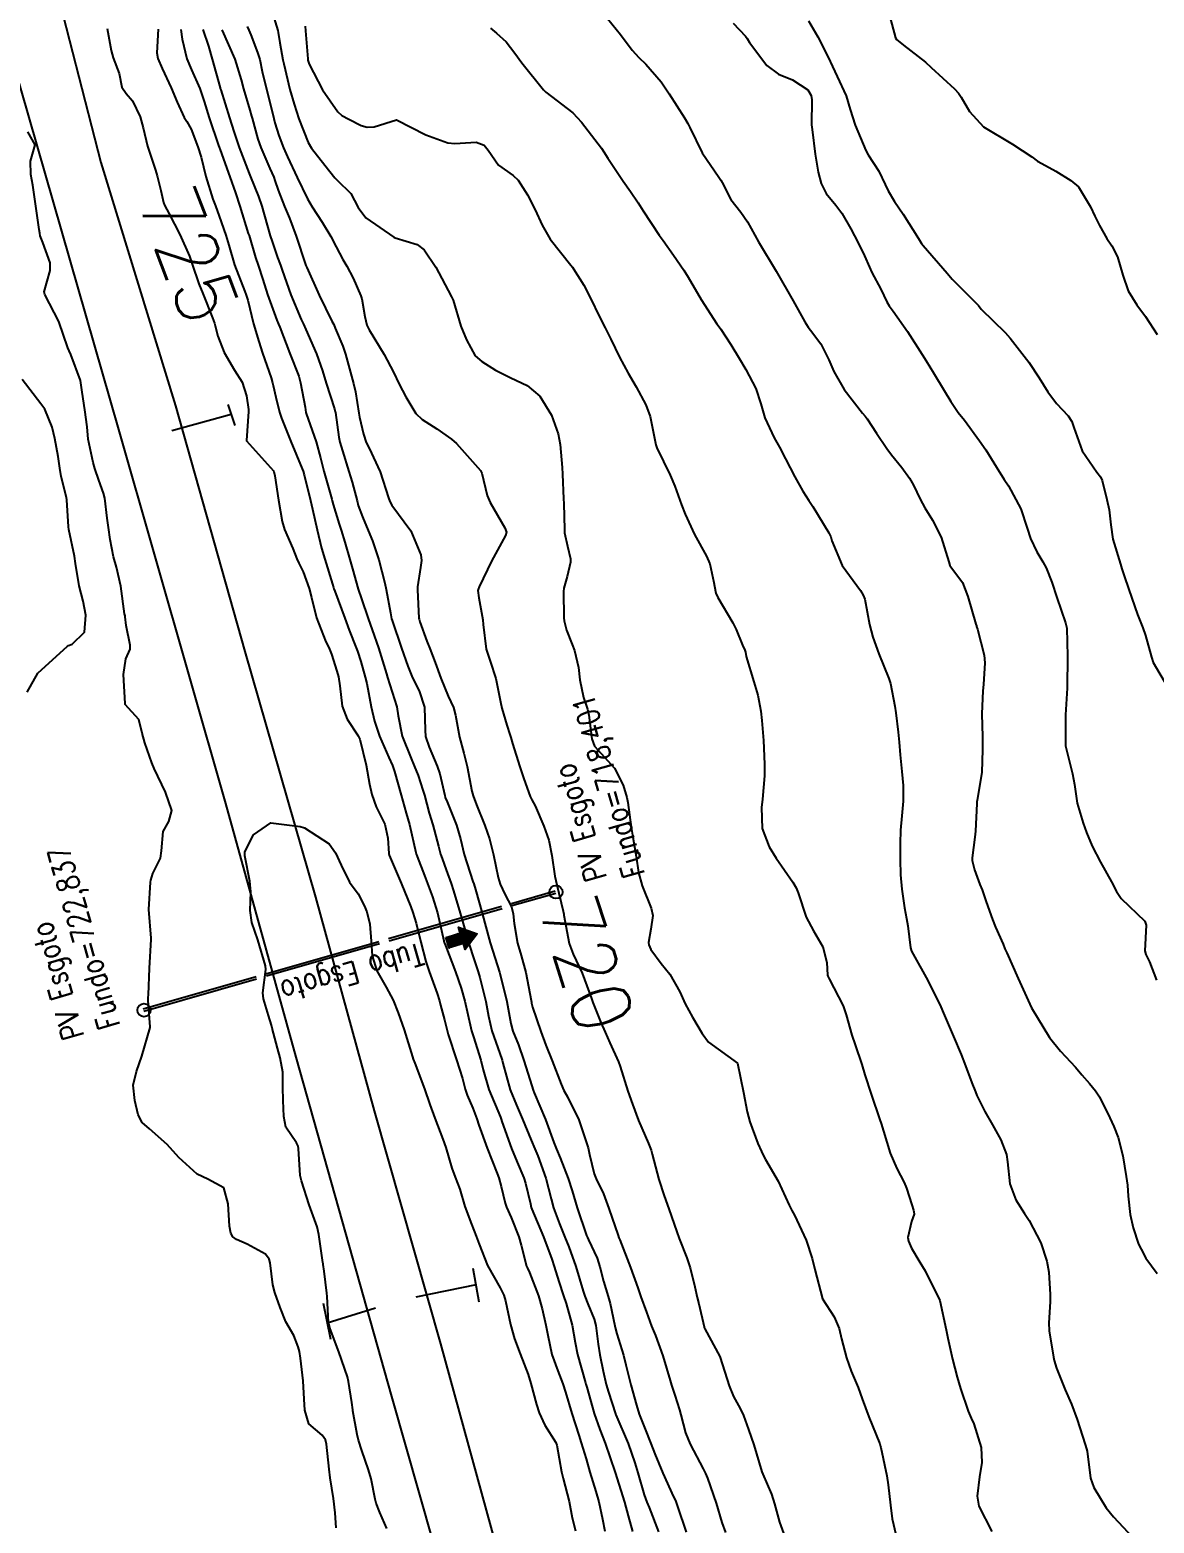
# Model space of a CAD drawing. Header units: metres. Extents: x 292545 to 299085, y 7450245 to 7463078.
# Drawn here: x 298751.9 to 298828.5, y 7450574.7 to 7450676.4 of the extents above; entities that cross this region are included whole.
import ezdxf
from ezdxf.enums import TextEntityAlignment as Align

# ---------------------------------------------------------------- set-up
doc = ezdxf.new("R2010")
doc.units = ezdxf.units.M
doc.linetypes.add('CONTINUO', pattern=[0])
doc.linetypes.add('TRACEJADO', pattern=[8.7, 8, -0.7])
for name, color, linetype in [('Cotas', 45, 'Continuous'), ('Curvas de Nivel 1m', 11, 'Continuous'), ('Curvas de Nivel 5m', 15, 'Continuous'), ('Linha Férrea', 20, 'Continuous'), ('PV_ESGOTO', 45, 'CONTINUO'), ('Pórtico', 62, 'Continuous'), ('TEXTO', 45, 'Continuous'), ('TUBO_ESGOTO', 45, 'CONTINUO')]:
    doc.layers.add(name, color=color, linetype=linetype)
doc.styles.add('ROMANS', font='romans', dxfattribs={"height": 0.2})
doc.styles.add('SIMPLEX', font='simplex', dxfattribs={"height": 0.2})
doc.styles.add('Style-STANDARD', font='STANDARD.shx')

msp = doc.modelspace()

# ---------------------------------------------------------------- hatches: boundary and pattern name
at = {"layer": 'TEXTO'}
msp.add_hatch(color=256, dxfattribs=at).paths.add_polyline_path([(298780.21, 7450614.58), (298781.18, 7450614.88), (298781.06, 7450615.29), (298782.33, 7450614.84), (298781.52, 7450613.76), (298781.4, 7450614.17), (298780.42, 7450613.88)])

# ---------------------------------------------------------------- linework, layer by layer
at = {"layer": 'Curvas de Nivel 1m', "flags": 128}
for points, elevation in [([(298768.32, 7450677.79), (298768.75, 7450676.39), (298768.78, 7450676.26), (298768.9, 7450675.56), (298769.1, 7450674.39), (298769.16, 7450674.12), (298769.58, 7450672.38), (298769.86, 7450671.37), (298770.18, 7450670.38), (298770.83, 7450668.75), (298771.05, 7450668.37), (298771.96, 7450667.21), (298772.63, 7450666.35), (298772.79, 7450666.19), (298773.73, 7450665.29), (298774.23, 7450664.33), (298774.76, 7450663.62), (298776.66, 7450662.3), (298776.74, 7450662.26), (298778.26, 7450661.8), (298778.73, 7450661.45), (298779.52, 7450660.26), (298779.94, 7450659.48), (298780.6, 7450658.25), (298780.7, 7450658.02), (298781.23, 7450656.24), (298781.61, 7450655.3), (298782.21, 7450654.23), (298782.65, 7450653.83), (298783.6, 7450653.25), (298784.63, 7450652.73), (298785.74, 7450652.19), (298786.62, 7450651.48), (298787.41, 7450650.17), (298787.85, 7450648.9), (298788, 7450648.17), (298788.13, 7450646.6), (298788.15, 7450646.16), (298788.23, 7450644.47), (298788.24, 7450644.16), (298788.28, 7450642.39), (298788.3, 7450642.16), (298788.49, 7450641.24), (298788.71, 7450640.38), (298788.71, 7450640.16), (298788.47, 7450639.19), (298788.24, 7450638.38), (298788.23, 7450638.16), (298788.24, 7450636.36), (298788.26, 7450636.16), (298788.43, 7450635.52), (298788.81, 7450634.55), (298788.97, 7450634.15), (298789.24, 7450632.98), (298789.34, 7450632.15), (298789.58, 7450630.94), (298789.85, 7450630.14), (298789.95, 7450629.73), (298790.16, 7450628.13), (298790.34, 7450627.63), (298791.7, 7450626.12), (298792.3, 7450624.97), (298792.54, 7450624.11), (298792.61, 7450623.79), (298792.84, 7450622.1), (298792.95, 7450621.42), (298793.17, 7450620.1), (298793.33, 7450619), (298793.59, 7450618.1), (298794.2, 7450616.58), (298794.3, 7450616.09), (298794.18, 7450615.14), (298794.02, 7450614.25), (298794.04, 7450614.09), (298794.17, 7450613.76), (298794.89, 7450612.81), (298795.46, 7450612.07), (298796.14, 7450610.88), (298796.51, 7450610.06), (298797.02, 7450609.14), (298797.68, 7450608.04), (298798.1, 7450607.45), (298800.08, 7450606.02), (298800.48, 7450604.01), (298800.73, 7450602.7), (298800.92, 7450602.01), (298801.46, 7450600.55), (298801.72, 7450599.99), (298801.81, 7450599.8), (298802, 7450599.46), (298802.86, 7450597.98), (298803.61, 7450596.33), (298803.78, 7450595.97), (298803.96, 7450595.65), (298804.77, 7450593.96), (298805.17, 7450592.71), (298805.36, 7450591.96), (298805.88, 7450589.95), (298806.66, 7450588.73), (298807, 7450587.93), (298807.17, 7450587.24), (298807.5, 7450585.93), (298807.83, 7450585.03), (298808.31, 7450583.92), (298808.58, 7450583.14), (298809.04, 7450581.91), (298809.77, 7450580.07), (298809.82, 7450579.9), (298809.85, 7450579.82), (298810.26, 7450577.89), (298810.35, 7450577.28), (298810.5, 7450575.89), (298810.63, 7450574.97), (298810.87, 7450573.89)], 719), ([(298790.93, 7450677.57), (298792.1, 7450676.12), (298792.9, 7450675.06), (298793.35, 7450674.55), (298793.83, 7450674.1), (298794.88, 7450672.9), (298795.43, 7450672.07), (298796.48, 7450670.43), (298796.7, 7450670.06), (298796.84, 7450669.78), (298797.68, 7450668.05), (298798.8, 7450666.39), (298798.94, 7450666.19), (298799.03, 7450666.04), (298799.63, 7450664.88), (298800.3, 7450664.02), (298800.76, 7450663.35), (298801.51, 7450662), (298802.72, 7450659.99), (298803.88, 7450657.98), (298804.68, 7450656.54), (298804.89, 7450656.18), (298805.05, 7450655.96), (298805.75, 7450655.04), (298806.3, 7450653.95), (298806.64, 7450653.16), (298807.34, 7450651.93), (298808.61, 7450650.32), (298808.79, 7450650.1), (298808.92, 7450649.92), (298809.56, 7450648.94), (298810.26, 7450647.9), (298810.57, 7450647.48), (298811.27, 7450646.6), (298811.8, 7450645.88), (298812.07, 7450645.4), (298812.54, 7450644.45), (298812.85, 7450643.87), (298813.37, 7450643.01), (298813.96, 7450641.86), (298814.49, 7450640.18), (298814.56, 7450639.93), (298814.61, 7450639.85), (298815.41, 7450638.77), (298815.77, 7450637.83), (298816.33, 7450635.93), (298816.36, 7450635.82), (298816.38, 7450635.77), (298816.43, 7450635.6), (298816.88, 7450633.82), (298816.93, 7450633.29), (298816.85, 7450631.82), (298816.81, 7450631.38), (298816.74, 7450629.82), (298816.78, 7450628.26), (298816.77, 7450627.82), (298816.77, 7450627.39), (298816.73, 7450625.82), (298816.42, 7450623.95), (298816.4, 7450623.83), (298816.4, 7450623.72), (298816.3, 7450621.83), (298816.26, 7450621.41), (298816.07, 7450620), (298816.07, 7450619.83), (298816.24, 7450619.2), (298816.6, 7450618.2), (298816.75, 7450617.82), (298817.03, 7450617), (298817.45, 7450615.81), (298817.66, 7450615.28), (298818.18, 7450614.12), (298818.31, 7450613.8), (298818.43, 7450613.54), (298819.21, 7450611.79), (298820.12, 7450609.78), (298821.34, 7450607.77), (298822.09, 7450606.83), (298823.11, 7450605.74), (298823.55, 7450605.22), (298824.06, 7450604.63), (298824.47, 7450604.14), (298824.75, 7450603.72), (298825.45, 7450602.3), (298825.72, 7450601.71), (298826.02, 7450600.94), (298826.35, 7450599.7), (298826.57, 7450598.29), (298826.65, 7450597.7), (298826.71, 7450596.96), (298826.83, 7450595.7), (298827.04, 7450594.79), (298827.41, 7450593.69), (298827.58, 7450593.33), (298827.92, 7450592.72), (298828.69, 7450591.67)], 716), ([(298810.44, 7450677.41), (298810.84, 7450675.89), (298810.91, 7450675.77), (298811.4, 7450675.39), (298812.89, 7450674.23), (298813.27, 7450673.87), (298814.87, 7450672.42), (298815.15, 7450672.13), (298815.32, 7450671.84), (298815.9, 7450670.88), (298816.84, 7450669.82), (298818.83, 7450668.64), (298820.13, 7450667.78), (298820.53, 7450667.49), (298820.81, 7450667.33), (298821.77, 7450666.8), (298822.8, 7450666.16), (298823.33, 7450665.74), (298824.13, 7450664.38), (298824.43, 7450663.73), (298824.76, 7450663.11), (298825.25, 7450662.22), (298825.59, 7450661.72), (298825.98, 7450660.96), (298826.33, 7450659.71), (298826.71, 7450658.65), (298827.29, 7450657.69), (298827.89, 7450656.9), (298828.67, 7450655.68)], 713), ([(298760.61, 7450676.49), (298760.51, 7450674.88), (298760.58, 7450674.49), (298760.88, 7450673.81), (298761.49, 7450672.48), (298761.89, 7450671.51), (298762.38, 7450670.47), (298762.55, 7450670.18), (298762.84, 7450669.67), (298763.31, 7450668.46), (298763.52, 7450667.75), (298763.85, 7450666.45), (298764.33, 7450664.89), (298764.5, 7450664.44), (298764.76, 7450663.75), (298765.22, 7450662.44), (298765.41, 7450661.76), (298765.81, 7450660.43), (298766.51, 7450658.61), (298766.58, 7450658.42), (298766.7, 7450658.02), (298767.1, 7450656.41), (298767.45, 7450655.2), (298767.71, 7450654.4), (298768.3, 7450652.72), (298768.4, 7450652.39), (298768.44, 7450652.21), (298768.61, 7450651.4), (298768.87, 7450650.39), (298769.01, 7450649.98), (298769.65, 7450648.38), (298770.41, 7450646.52), (298770.47, 7450646.37), (298770.55, 7450646.1), (298770.98, 7450644.37), (298771.12, 7450643.77), (298771.44, 7450642.36), (298771.74, 7450641.11), (298771.95, 7450640.36), (298772.47, 7450638.67), (298772.54, 7450638.43), (298772.57, 7450638.35), (298772.63, 7450638.18), (298773.33, 7450636.34), (298773.62, 7450635.53), (298774.09, 7450634.32), (298774.18, 7450634.09), (298774.4, 7450633.38), (298774.71, 7450632.32), (298774.82, 7450631.88), (298775.12, 7450630.31), (298775.34, 7450629.32), (298775.69, 7450628.31), (298776.32, 7450626.84), (298776.56, 7450626.3), (298776.71, 7450625.89), (298777.15, 7450624.29), (298777.5, 7450623.06), (298777.72, 7450622.29), (298778.16, 7450620.37), (298778.18, 7450620.28), (298778.24, 7450620.11), (298778.76, 7450618.81), (298778.96, 7450618.27), (298779.3, 7450617.35), (298779.63, 7450616.26), (298780.07, 7450614.36), (298780.09, 7450614.25), (298780.11, 7450614.19), (298780.17, 7450614.04), (298780.86, 7450612.24), (298781.24, 7450611.13), (298781.49, 7450610.24), (298781.91, 7450608.43), (298781.96, 7450608.23), (298782.1, 7450607.81), (298782.58, 7450606.23), (298782.75, 7450605.55), (298783.14, 7450604.22), (298783.92, 7450602.33), (298783.97, 7450602.21), (298784.03, 7450602.03), (298784.69, 7450600.2), (298785.07, 7450599.27), (298785.53, 7450598.19), (298785.64, 7450597.84), (298785.97, 7450596.44), (298786.03, 7450596.18), (298786.07, 7450596.07), (298786.86, 7450594.17), (298787.42, 7450592.66), (298787.58, 7450592.16), (298787.9, 7450591.13), (298788.22, 7450590.16), (298788.4, 7450589.64), (298788.81, 7450588.15), (298789.01, 7450586.99), (298789.17, 7450586.15), (298789.72, 7450584.24), (298789.75, 7450584.14), (298789.81, 7450583.94), (298790.2, 7450582.54), (298790.32, 7450582.13), (298790.7, 7450581.04), (298791.07, 7450580.12), (298791.74, 7450578.11), (298792.37, 7450576.1), (298792.64, 7450575.17), (298792.93, 7450574.1)], 724), ([(298762.15, 7450676.47), (298762.24, 7450675.81), (298762.55, 7450674.47), (298762.88, 7450673.72), (298763.45, 7450672.45), (298763.74, 7450671.56), (298764.07, 7450670.45), (298764.71, 7450668.55), (298764.75, 7450668.44), (298764.82, 7450668.25), (298765.48, 7450666.43), (298765.87, 7450665.34), (298766.17, 7450664.43), (298766.74, 7450662.56), (298766.79, 7450662.42), (298767.24, 7450660.93), (298767.41, 7450660.41), (298767.73, 7450659.42), (298768.05, 7450658.4), (298768.68, 7450656.66), (298768.79, 7450656.39), (298768.88, 7450656.18), (298769.58, 7450654.38), (298770.18, 7450652.83), (298770.31, 7450652.37), (298770.61, 7450650.73), (298770.66, 7450650.37), (298770.69, 7450650.28), (298771.37, 7450648.36), (298771.67, 7450647.26), (298771.9, 7450646.36), (298772.43, 7450644.45), (298772.46, 7450644.35), (298772.53, 7450644.1), (298772.94, 7450642.76), (298773.07, 7450642.34), (298773.31, 7450641.53), (298773.67, 7450640.33), (298773.85, 7450639.7), (298774.24, 7450638.32), (298774.45, 7450637.66), (298774.92, 7450636.32), (298775.19, 7450635.55), (298775.61, 7450634.31), (298776.16, 7450632.54), (298776.23, 7450632.3), (298776.39, 7450631.81), (298776.87, 7450630.29), (298776.96, 7450629.69), (298777.23, 7450628.29), (298777.84, 7450626.77), (298778.05, 7450626.28), (298778.31, 7450625.62), (298778.64, 7450624.62), (298778.74, 7450624.27), (298779.06, 7450623.05), (298779.31, 7450622.26), (298779.7, 7450620.81), (298779.84, 7450620.26), (298779.95, 7450619.96), (298780.23, 7450619.19), (298780.56, 7450618.25), (298780.72, 7450617.75), (298781.18, 7450616.24), (298781.59, 7450614.83), (298781.76, 7450614.23), (298782.16, 7450613), (298782.41, 7450612.23), (298782.51, 7450611.86), (298782.93, 7450610.22), (298783.12, 7450609.21), (298783.35, 7450608.22), (298784.02, 7450606.28), (298784.04, 7450606.21), (298784.08, 7450606.02), (298784.59, 7450604.2), (298785.01, 7450603.16), (298785.42, 7450602.19), (298786.01, 7450600.77), (298786.27, 7450600.18), (298786.47, 7450599.7), (298787.01, 7450598.17), (298787.38, 7450596.76), (298787.54, 7450596.16), (298787.95, 7450595.06), (298788.31, 7450594.16), (298788.58, 7450593.5), (298789.07, 7450592.15), (298789.57, 7450590.47), (298789.67, 7450590.14), (298789.89, 7450589.62), (298790.31, 7450588.58), (298790.42, 7450588.13), (298790.58, 7450586.86), (298790.71, 7450586.13), (298790.93, 7450585.02), (298791.12, 7450584.12), (298791.28, 7450583.59), (298791.77, 7450582.11), (298791.77, 7450582.09), (298791.79, 7450582.05), (298792.62, 7450580.1), (298793.08, 7450578.77), (298793.28, 7450578.09), (298793.73, 7450576.59), (298793.91, 7450576.09), (298794.06, 7450575.74), (298794.7, 7450574.08)], 723), ([(298763.65, 7450676.45), (298764.02, 7450675.33), (298764.28, 7450674.45), (298764.82, 7450672.49), (298764.83, 7450672.44), (298764.86, 7450672.35), (298765.46, 7450670.43), (298765.75, 7450669.51), (298766.13, 7450668.43), (298766.8, 7450666.65), (298766.89, 7450666.42), (298767.44, 7450665.07), (298767.66, 7450664.41), (298768.03, 7450663.13), (298768.24, 7450662.4), (298768.36, 7450662.01), (298768.73, 7450660.93), (298768.93, 7450660.39), (298769.04, 7450660.07), (298769.64, 7450658.38), (298770.35, 7450656.7), (298770.5, 7450656.37), (298770.67, 7450656.01), (298771.4, 7450654.36), (298771.79, 7450653.2), (298772.05, 7450652.36), (298772.61, 7450650.62), (298772.67, 7450650.41), (298772.68, 7450650.35), (298772.91, 7450648.67), (298772.99, 7450648.34), (298773.17, 7450647.75), (298773.59, 7450646.33), (298773.82, 7450645.6), (298774.15, 7450644.33), (298774.24, 7450644.03), (298774.52, 7450643.25), (298774.91, 7450642.32), (298775.2, 7450641.62), (298775.64, 7450640.31), (298776.05, 7450638.72), (298776.14, 7450638.3), (298776.44, 7450636.7), (298776.51, 7450636.3), (298776.54, 7450636.19), (298777.19, 7450634.29), (298777.62, 7450633.07), (298777.93, 7450632.28), (298778.38, 7450631.38), (298778.75, 7450630.27), (298778.79, 7450628.72), (298778.82, 7450628.27), (298779.06, 7450627.54), (298779.61, 7450626.26), (298779.79, 7450625.74), (298780.13, 7450624.25), (298780.16, 7450624.12), (298780.29, 7450623.83), (298780.93, 7450622.24), (298781.2, 7450621.3), (298781.46, 7450620.24), (298782.05, 7450618.4), (298782.11, 7450618.23), (298782.22, 7450617.86), (298782.69, 7450616.23), (298782.86, 7450615.56), (298783.23, 7450614.22), (298783.73, 7450612.64), (298783.85, 7450612.21), (298784.14, 7450611.16), (298784.36, 7450610.21), (298784.64, 7450608.73), (298784.78, 7450608.2), (298785.15, 7450607.26), (298785.53, 7450606.19), (298786.06, 7450604.46), (298786.15, 7450604.18), (298786.23, 7450604), (298787, 7450602.17), (298787.57, 7450600.6), (298787.74, 7450600.16), (298788, 7450599.56), (298788.54, 7450598.15), (298788.81, 7450597.32), (298789.15, 7450596.15), (298789.8, 7450594.27), (298789.86, 7450594.14), (298789.93, 7450593.97), (298790.52, 7450592.73), (298790.71, 7450592.13), (298790.95, 7450591.17), (298791.26, 7450590.12), (298791.4, 7450589.64), (298791.73, 7450588.11), (298791.75, 7450588), (298791.86, 7450587.56), (298792.31, 7450586.11), (298792.48, 7450585.45), (298792.81, 7450584.1), (298793.19, 7450582.71), (298793.39, 7450582.09), (298793.78, 7450581.08), (298794.18, 7450580.09), (298794.45, 7450579.39), (298795, 7450578.08), (298795.73, 7450576.47), (298795.86, 7450576.2), (298795.91, 7450576.07), (298795.99, 7450575.8), (298796.58, 7450574.06)], 722), ([(298764.93, 7450676.44), (298764.95, 7450676.4), (298765.82, 7450674.43), (298766.25, 7450673.04), (298766.42, 7450672.42), (298766.85, 7450670.96), (298766.97, 7450670.55), (298767.01, 7450670.42), (298767.4, 7450668.98), (298767.6, 7450668.41), (298768.21, 7450666.99), (298768.48, 7450666.39), (298768.56, 7450666.16), (298768.78, 7450665.51), (298769.21, 7450664.39), (298769.54, 7450663.6), (298770.01, 7450662.38), (298770.64, 7450660.45), (298770.67, 7450660.37), (298770.72, 7450660.24), (298771.58, 7450658.36), (298772.44, 7450656.59), (298772.56, 7450656.35), (298772.67, 7450656.11), (298773.19, 7450654.88), (298773.37, 7450654.34), (298773.63, 7450653.34), (298773.91, 7450652.33), (298774.05, 7450651.76), (298774.27, 7450650.32), (298774.32, 7450650.04), (298774.59, 7450648.88), (298774.78, 7450648.32), (298774.97, 7450647.92), (298775.72, 7450646.31), (298776.29, 7450644.54), (298776.38, 7450644.3), (298776.53, 7450644.04), (298777.82, 7450642.29), (298778.49, 7450640.66), (298778.54, 7450640.28), (298778.48, 7450639.79), (298778.28, 7450638.47), (298778.28, 7450638.28), (298778.37, 7450636.35), (298778.38, 7450636.28), (298778.43, 7450636.1), (298778.92, 7450634.78), (298779.11, 7450634.27), (298779.47, 7450633.33), (298779.87, 7450632.26), (298780.37, 7450631.02), (298780.72, 7450630.25), (298780.86, 7450629.74), (298781.14, 7450628.24), (298781.43, 7450627.14), (298781.66, 7450626.24), (298781.98, 7450624.55), (298782.06, 7450624.23), (298782.29, 7450623.62), (298782.86, 7450622.22), (298783.18, 7450621.3), (298783.45, 7450620.22), (298783.77, 7450618.67), (298783.91, 7450618.21), (298784.22, 7450617.54), (298784.68, 7450616.67), (298784.79, 7450616.2), (298784.85, 7450615.54), (298785.09, 7450614.2), (298785.34, 7450613.36), (298785.65, 7450612.19), (298786.02, 7450610.29), (298786.04, 7450610.18), (298786.05, 7450610.11), (298786.12, 7450609.83), (298786.67, 7450608.17), (298787.02, 7450607.25), (298787.45, 7450606.17), (298788.06, 7450604.58), (298788.24, 7450604.16), (298788.49, 7450603.71), (298789.27, 7450602.15), (298789.9, 7450600.25), (298789.92, 7450600.14), (298790, 7450599.78), (298790.32, 7450598.47), (298790.46, 7450598.13), (298790.96, 7450597.11), (298791.31, 7450596.12), (298791.94, 7450594.27), (298792, 7450594.11), (298792.06, 7450593.98), (298792.78, 7450592.1), (298793.29, 7450590.7), (298793.5, 7450590.09), (298793.87, 7450589.05), (298794.23, 7450588.09), (298794.49, 7450587.45), (298794.99, 7450586.08), (298795.5, 7450584.39), (298795.59, 7450584.07), (298795.81, 7450583.39), (298796.13, 7450582.4), (298796.23, 7450582.06), (298796.54, 7450580.82), (298796.85, 7450580.05), (298797.75, 7450578.36), (298797.91, 7450578.04), (298798.04, 7450577.74), (298798.62, 7450576.03), (298799.01, 7450574.72), (298799.26, 7450574.02)], 721), ([(298770.61, 7450676.68), (298770.65, 7450676.37), (298770.79, 7450674.47), (298770.81, 7450674.37), (298770.89, 7450674.09), (298771.81, 7450672.36), (298772.85, 7450670.85), (298773.11, 7450670.61), (298773.59, 7450670.34), (298774.43, 7450669.92), (298774.84, 7450669.8), (298775.32, 7450669.83), (298776.84, 7450670.3), (298778.83, 7450669.28), (298780.34, 7450668.74), (298780.82, 7450668.69), (298782.27, 7450668.78), (298782.82, 7450668.58), (298783.1, 7450668.23), (298783.79, 7450667.21), (298784.8, 7450666.5), (298785.14, 7450666.2), (298785.78, 7450665.19), (298786.3, 7450664.18), (298786.76, 7450663.13), (298787.31, 7450662.17), (298788.73, 7450660.41), (298788.83, 7450660.27), (298788.9, 7450660.16), (298789.61, 7450659.04), (298790.07, 7450658.14), (298790.68, 7450656.87), (298791.07, 7450656.13), (298791.44, 7450655.35), (298792.04, 7450654.12), (298792.64, 7450653.05), (298793.18, 7450652.1), (298793.83, 7450650.87), (298794.13, 7450650.09), (298794.51, 7450648.16), (298794.53, 7450648.09), (298794.58, 7450647.96), (298795.5, 7450646.08), (298795.81, 7450645.33), (298796.27, 7450644.06), (298796.52, 7450643.42), (298797.16, 7450642.05), (298797.97, 7450640.57), (298798.19, 7450640.04), (298798.47, 7450638.78), (298798.58, 7450638.16), (298798.61, 7450638.04), (298798.74, 7450637.75), (298799.76, 7450636.02), (298799.98, 7450635.57), (298800.42, 7450634.5), (298800.57, 7450634.17), (298800.62, 7450634.02), (298800.68, 7450633.74), (298801.19, 7450632.01), (298801.47, 7450631.1), (298801.66, 7450630), (298801.73, 7450629.37), (298801.86, 7450628), (298801.92, 7450626.4), (298801.92, 7450626), (298801.91, 7450625.6), (298801.79, 7450624), (298801.72, 7450623.43), (298801.77, 7450622), (298802.25, 7450620.75), (298802.72, 7450619.99), (298803.86, 7450618.34), (298804.09, 7450617.97), (298804.22, 7450617.63), (298804.76, 7450615.96), (298805.26, 7450615.03), (298805.9, 7450613.95), (298806.16, 7450612.87), (298806.22, 7450612.01), (298806.23, 7450611.95), (298806.33, 7450611.77), (298807.28, 7450609.93), (298807.49, 7450609.31), (298807.87, 7450607.92), (298808.09, 7450607.26), (298808.55, 7450605.92), (298808.77, 7450605.21), (298809.19, 7450603.91), (298809.79, 7450602.15), (298809.87, 7450601.9), (298810.03, 7450601.39), (298810.49, 7450599.89), (298810.93, 7450598.83), (298811.44, 7450597.88), (298811.6, 7450597.5), (298811.97, 7450596.36), (298812.07, 7450595.99), (298812.1, 7450595.88), (298812.11, 7450595.73), (298811.95, 7450595.22), (298811.69, 7450594.13), (298811.74, 7450593.88), (298811.93, 7450593.4), (298812.5, 7450592.45), (298812.86, 7450591.87), (298813.88, 7450589.85), (298814.31, 7450587.85), (298814.42, 7450587.28), (298814.74, 7450585.84), (298815.05, 7450584.62), (298815.27, 7450583.84), (298815.8, 7450582.31), (298815.93, 7450581.97), (298816, 7450581.83), (298816.18, 7450581.44), (298816.68, 7450579.82), (298816.74, 7450578.8), (298816.58, 7450577.82), (298816.41, 7450576.5), (298816.53, 7450575.82), (298817.41, 7450574.1)], 718), ([(298783.24, 7450676.55), (298783.65, 7450676.22), (298784.31, 7450675.61), (298784.9, 7450674.85), (298785.38, 7450674.2), (298786.87, 7450672.34), (298787.03, 7450672.18), (298788.85, 7450670.78), (298789.16, 7450670.47), (298789.45, 7450670.15), (298790.82, 7450668.37), (298790.97, 7450668.13), (298791.24, 7450667.7), (298792.28, 7450666.12), (298792.79, 7450665.41), (298793.32, 7450664.65), (298793.66, 7450664.1), (298794.75, 7450662.45), (298795.01, 7450662.08), (298795.73, 7450661.07), (298796.42, 7450660.06), (298796.72, 7450659.58), (298797.6, 7450658.05), (298798.68, 7450656.41), (298798.83, 7450656.19), (298798.94, 7450656.04), (298799.63, 7450655), (298800.21, 7450654.02), (298800.64, 7450653.28), (298801.32, 7450652), (298801.67, 7450650.94), (298801.95, 7450650), (298802.59, 7450648.63), (298802.95, 7450647.99), (298803.36, 7450647.19), (298803.99, 7450645.98), (298804.54, 7450645), (298804.94, 7450644.37), (298805.21, 7450643.96), (298806.3, 7450642.15), (298806.41, 7450641.94), (298806.44, 7450641.88), (298806.5, 7450641.61), (298807.22, 7450639.93), (298808.47, 7450638.23), (298808.65, 7450637.92), (298808.75, 7450637.63), (298809.07, 7450635.91), (298809.3, 7450635.04), (298809.71, 7450633.91), (298810.39, 7450632.23), (298810.5, 7450631.9), (298810.81, 7450630.34), (298810.88, 7450629.89), (298811.03, 7450628.57), (298811.1, 7450627.89), (298811.17, 7450627.04), (298811.28, 7450625.89), (298811.37, 7450624.95), (298811.36, 7450623.88), (298811.27, 7450622.87), (298811.2, 7450621.89), (298811.17, 7450620.98), (298811.17, 7450619.89), (298811.2, 7450618.86), (298811.29, 7450617.88), (298811.47, 7450616.61), (298811.6, 7450615.88), (298811.68, 7450615.37), (298811.88, 7450613.87), (298811.94, 7450613.65), (298812.17, 7450613.24), (298812.94, 7450611.86), (298813.75, 7450610.24), (298813.93, 7450609.85), (298814.12, 7450609.43), (298814.81, 7450607.84), (298815.32, 7450606.6), (298815.61, 7450605.83), (298816.06, 7450604.68), (298816.3, 7450604.07), (298816.4, 7450603.82), (298816.94, 7450602.72), (298817.47, 7450601.81), (298818.02, 7450600.78), (298818.41, 7450599.8), (298818.49, 7450599.3), (298818.63, 7450597.79), (298819.06, 7450596.7), (298819.63, 7450595.78), (298819.95, 7450595.29), (298820.75, 7450593.77), (298821.17, 7450592.52), (298821.29, 7450591.77), (298821.4, 7450590.26), (298821.4, 7450589.76), (298821.3, 7450588.33), (298821.32, 7450587.77), (298821.62, 7450585.99), (298821.67, 7450585.76), (298821.83, 7450585.22), (298822.41, 7450583.75), (298822.84, 7450582.78), (298823.22, 7450581.74), (298823.77, 7450580.03), (298823.87, 7450579.73), (298823.92, 7450579.57), (298824.13, 7450577.73), (298824.36, 7450577.1), (298825.21, 7450575.72), (298825.71, 7450575.09), (298827.03, 7450573.7)], 717), ([(298804.92, 7450677.04), (298805.55, 7450675.95), (298806.26, 7450674.58), (298806.56, 7450673.94), (298806.88, 7450673.26), (298807.48, 7450671.93), (298807.77, 7450671.01), (298808.09, 7450669.93), (298808.82, 7450668.22), (298808.99, 7450667.92), (298809.71, 7450666.81), (298810.15, 7450665.9), (298810.35, 7450665.46), (298810.78, 7450664.73), (298811.38, 7450663.88), (298812.42, 7450662.21), (298812.63, 7450661.87), (298812.74, 7450661.73), (298814.36, 7450659.85), (298814.72, 7450659.44), (298816.33, 7450657.83), (298816.5, 7450657.64), (298816.69, 7450657.41), (298818.33, 7450655.8), (298818.67, 7450655.43), (298819.93, 7450653.79), (298820.64, 7450652.73), (298821.22, 7450651.77), (298821.83, 7450650.97), (298822.61, 7450650.14), (298822.87, 7450649.75), (298823, 7450649.34), (298823.58, 7450647.74), (298824.56, 7450646.3), (298824.81, 7450645.98), (298824.94, 7450645.72), (298825.25, 7450644.43), (298825.41, 7450643.72), (298825.53, 7450642.71), (298825.67, 7450641.72), (298826.18, 7450640.02), (298826.27, 7450639.71), (298826.47, 7450639.08), (298826.95, 7450637.7), (298827.34, 7450636.59), (298827.7, 7450635.69), (298827.89, 7450635.15), (298828.29, 7450633.68), (298828.41, 7450633.31), (298829.39, 7450631.67)], 714), ([(298751.68, 7450631.29), (298752.39, 7450632.59), (298754.41, 7450634.43), (298754.5, 7450634.48), (298754.73, 7450634.56), (298755.58, 7450635.39), (298755.68, 7450636.55), (298755.49, 7450637.51), (298755.22, 7450638.55), (298754.97, 7450640.07), (298754.89, 7450640.56), (298754.51, 7450642.39), (298754.49, 7450642.56), (298754.38, 7450644.41), (298754.36, 7450644.56), (298753.98, 7450646), (298753.89, 7450646.57), (298753.78, 7450647.36), (298753.55, 7450648.58), (298753.38, 7450649.37), (298752.87, 7450650.58), (298752.61, 7450650.94), (298751.34, 7450652.6)], 724), ([(298776.18, 7450574.3), (298775.71, 7450575.39), (298775.45, 7450576.03), (298775.38, 7450576.31), (298775.12, 7450577.69), (298774.93, 7450578.31), (298774.47, 7450579.61), (298774.25, 7450580.32), (298774.15, 7450580.7), (298773.86, 7450582.33), (298773.86, 7450582.39), (298773.8, 7450582.88), (298773.58, 7450584.33), (298773.5, 7450584.65), (298772.91, 7450586.34), (298772.31, 7450587.9), (298772.2, 7450588.35), (298772.12, 7450590.12), (298772.1, 7450590.35), (298771.91, 7450591.85), (298771.85, 7450592.29), (298771.84, 7450592.35), (298771.83, 7450592.44), (298771.56, 7450594.35), (298771.43, 7450594.87), (298770.9, 7450596.36), (298770.36, 7450597.99), (298770.27, 7450598.37), (298770.17, 7450600.21), (298770.15, 7450600.37), (298770.02, 7450600.59), (298769.3, 7450601.65), (298769.17, 7450602.38), (298769.12, 7450603.46), (298769.1, 7450604.38), (298769.09, 7450605.4), (298768.91, 7450606.39), (298768.73, 7450607.03), (298768.37, 7450608.4), (298768.32, 7450608.61), (298768.11, 7450609.26), (298767.77, 7450610.4), (298767.73, 7450610.8), (298767.94, 7450612.4), (298767.92, 7450612.64), (298767.39, 7450614.41), (298766.99, 7450615.61), (298766.87, 7450616.41), (298766.92, 7450617.7), (298766.85, 7450618.41), (298766.51, 7450620.15), (298766.5, 7450620.42), (298767.09, 7450621.58), (298768.27, 7450622.4), (298770.27, 7450622.15), (298770.57, 7450622.06), (298772.25, 7450620.97), (298772.68, 7450620.35), (298773.06, 7450619.51), (298773.64, 7450618.34), (298774.22, 7450617.55), (298774.64, 7450616.76), (298774.81, 7450616.32), (298775.02, 7450615.49), (298775.12, 7450614.32), (298775.18, 7450613.33), (298775.5, 7450612.31), (298776.14, 7450611.2), (298776.61, 7450610.3), (298776.95, 7450609.45), (298777.37, 7450608.29), (298777.93, 7450606.44), (298777.98, 7450606.28), (298778.08, 7450606.01), (298778.74, 7450604.27), (298779.11, 7450603.2), (298779.46, 7450602.27), (298780.01, 7450600.84), (298780.2, 7450600.26), (298780.61, 7450598.87), (298780.84, 7450598.25), (298781.15, 7450597.42), (298781.51, 7450596.24), (298781.95, 7450595.04), (298782.28, 7450594.23), (298782.47, 7450593.68), (298783.05, 7450592.22), (298783.9, 7450590.71), (298784.07, 7450590.39), (298784.15, 7450590.21), (298784.28, 7450589.81), (298784.62, 7450588.2), (298784.88, 7450587.22), (298785.27, 7450586.2), (298785.82, 7450584.79), (298785.99, 7450584.19), (298786.38, 7450582.76), (298786.57, 7450582.18), (298786.95, 7450581.34), (298787.71, 7450580.16), (298787.77, 7450579.98), (298788.08, 7450578.16), (298788.19, 7450577.7), (298788.6, 7450576.15), (298788.82, 7450575.04), (298789.03, 7450574.15)], 726)]:
    msp.add_lwpolyline(points, dxfattribs=dict(at, elevation=elevation))
at = {"layer": 'Curvas de Nivel 5m', "flags": 128}
for points, elevation in [([(298757.13, 7450676.54), (298757.39, 7450675.02), (298757.53, 7450674.53), (298757.94, 7450673.46), (298758.13, 7450672.52), (298758.43, 7450672.09), (298758.85, 7450671.61), (298759.37, 7450670.5), (298759.57, 7450669.76), (298759.87, 7450668.5), (298760.41, 7450666.88), (298760.54, 7450666.49), (298760.78, 7450665.49), (298760.96, 7450664.68), (298761.03, 7450664.49), (298761.36, 7450663.89), (298762.08, 7450662.48), (298762.73, 7450661.02), (298762.87, 7450660.61), (298762.91, 7450660.47), (298763.38, 7450659.13), (298763.65, 7450658.46), (298764.31, 7450656.81), (298764.44, 7450656.44), (298764.49, 7450656.26), (298764.66, 7450655.56), (298765.1, 7450654.44), (298765.81, 7450653.25), (298766.32, 7450652.42), (298766.61, 7450651.49), (298766.75, 7450650.56), (298766.75, 7450650.42), (298766.62, 7450648.45), (298766.62, 7450648.42), (298767.24, 7450647.74), (298768.45, 7450646.39), (298768.49, 7450646.33), (298768.55, 7450646.05), (298768.81, 7450644.39), (298769.05, 7450642.93), (298769.21, 7450642.39), (298769.77, 7450641.1), (298770.06, 7450640.38), (298770.19, 7450640.09), (298770.47, 7450639.49), (298770.88, 7450638.37), (298771.06, 7450637.75), (298771.4, 7450636.36), (298772.03, 7450634.74), (298772.22, 7450634.35), (298772.41, 7450633.89), (298772.78, 7450632.73), (298772.89, 7450632.34), (298772.99, 7450631.74), (298773.15, 7450630.34), (298773.47, 7450629.45), (298774.23, 7450628.32), (298774.34, 7450628.09), (298774.77, 7450626.32), (298775, 7450625.02), (298775.15, 7450624.32), (298775.46, 7450623.49), (298776.04, 7450622.3), (298776.26, 7450621.36), (298776.32, 7450620.3), (298776.35, 7450620.19), (298777.16, 7450618.29), (298777.82, 7450616.67), (298777.96, 7450616.28), (298778.19, 7450615.56), (298778.51, 7450614.27), (298778.84, 7450612.95), (298779.07, 7450612.27), (298779.62, 7450610.76), (298779.77, 7450610.26), (298779.84, 7450609.97), (298780.11, 7450608.96), (298780.29, 7450608.25), (298780.36, 7450607.98), (298780.93, 7450606.24), (298781.33, 7450604.97), (298781.53, 7450604.24), (298781.65, 7450603.84), (298782.04, 7450602.94), (298782.32, 7450602.23), (298782.46, 7450601.79), (298783.01, 7450600.22), (298783.71, 7450598.49), (298783.81, 7450598.21), (298783.98, 7450597.62), (298784.24, 7450596.48), (298784.34, 7450596.2), (298784.66, 7450595.49), (298785.17, 7450594.19), (298785.34, 7450593.61), (298785.71, 7450592.18), (298785.77, 7450592.04), (298785.91, 7450591.74), (298786.51, 7450590.17), (298786.78, 7450589.27), (298787.03, 7450588.17), (298787.16, 7450587.47), (298787.43, 7450586.17), (298787.83, 7450585.05), (298788.18, 7450584.16), (298788.37, 7450583.59), (298788.8, 7450582.15), (298789.26, 7450580.66), (298789.42, 7450580.14), (298789.76, 7450579.04), (298790.02, 7450578.14), (298790.42, 7450576.82), (298790.62, 7450576.13), (298790.88, 7450574.95), (298791.05, 7450574.12)], 725), ([(298766.66, 7450676.67), (298766.77, 7450676.42), (298766.91, 7450676.09), (298767.38, 7450674.9), (298767.52, 7450674.41), (298767.69, 7450673.6), (298767.98, 7450672.4), (298768.16, 7450671.7), (298768.48, 7450670.4), (298768.56, 7450670.11), (298768.83, 7450669.24), (298769.14, 7450668.39), (298769.41, 7450667.79), (298770.07, 7450666.38), (298770.78, 7450664.92), (298771.09, 7450664.37), (298771.78, 7450663.34), (298772.37, 7450662.35), (298772.74, 7450661.64), (298773.18, 7450660.79), (298773.45, 7450660.34), (298773.9, 7450659.52), (298774.42, 7450658.32), (298774.48, 7450658.11), (298774.68, 7450656.89), (298774.82, 7450656.32), (298774.99, 7450656), (298776.01, 7450654.31), (298776.63, 7450653.1), (298777.03, 7450652.3), (298777.48, 7450651.42), (298778.16, 7450650.28), (298778.6, 7450649.88), (298779.58, 7450649.25), (298780.59, 7450648.55), (298780.92, 7450648.25), (298782.56, 7450646.41), (298782.65, 7450646.23), (298783.02, 7450644.71), (298783.22, 7450644.22), (298784.23, 7450642.49), (298784.34, 7450642.2), (298784.28, 7450641.98), (298783.31, 7450640.22), (298782.47, 7450638.47), (298782.4, 7450638.3), (298782.39, 7450638.23), (298782.46, 7450637.72), (298782.73, 7450636.23), (298782.75, 7450635.9), (298782.96, 7450634.22), (298783.22, 7450633.41), (298783.62, 7450632.22), (298783.93, 7450630.65), (298784.03, 7450630.21), (298784.35, 7450629.04), (298784.56, 7450628.42), (298784.64, 7450628.21), (298784.75, 7450627.79), (298785.25, 7450626.2), (298785.52, 7450625.4), (298785.95, 7450624.19), (298786.07, 7450623.96), (298786.29, 7450623.55), (298786.89, 7450622.17), (298787.22, 7450621.21), (298787.42, 7450620.17), (298787.64, 7450618.75), (298787.77, 7450618.16), (298788.2, 7450616.38), (298788.24, 7450616.16), (298788.24, 7450616.11), (298788.6, 7450614.16), (298788.88, 7450613.44), (298789.5, 7450612.15), (298790.13, 7450610.43), (298790.23, 7450610.14), (298790.76, 7450608.78), (298791.07, 7450608.13), (298791.38, 7450607.41), (298791.96, 7450606.11), (298792.08, 7450605.78), (298792.61, 7450604.1), (298792.92, 7450603.23), (298793.33, 7450602.1), (298794.01, 7450600.55), (298794.2, 7450600.09), (298794.27, 7450599.81), (298794.73, 7450598.08), (298795.08, 7450596.97), (298795.39, 7450596.08), (298795.94, 7450594.51), (298796.11, 7450594.07), (298796.62, 7450592.76), (298796.86, 7450592.06), (298797.17, 7450590.77), (298797.34, 7450590.05), (298797.45, 7450589.62), (298797.8, 7450588.04), (298797.82, 7450588), (298797.86, 7450587.92), (298798.88, 7450586.03), (298799.38, 7450584.46), (298799.51, 7450584.02), (298799.81, 7450583.31), (298800.27, 7450582.48), (298800.49, 7450582.01), (298800.84, 7450581.06), (298801.19, 7450580.01), (298801.75, 7450578.17), (298801.81, 7450578), (298802.39, 7450576.65), (298802.61, 7450575.99), (298802.94, 7450574.74), (298803.22, 7450573.98)], 720), ([(298799.79, 7450676.9), (298800.63, 7450676.01), (298800.74, 7450675.84), (298800.91, 7450675.58), (298802.09, 7450674), (298802.88, 7450673.42), (298803.84, 7450673.02), (298804.87, 7450672.34), (298805.1, 7450671.96), (298805.14, 7450671.67), (298805.13, 7450669.96), (298805.16, 7450669.64), (298805.38, 7450667.96), (298805.58, 7450666.74), (298805.79, 7450665.96), (298806.12, 7450665.28), (298806.78, 7450664.5), (298807.2, 7450663.94), (298807.81, 7450662.88), (298808.3, 7450661.92), (298808.73, 7450661.03), (298809.08, 7450660.26), (298809.24, 7450659.91), (298809.84, 7450658.76), (298810.25, 7450657.9), (298810.41, 7450657.62), (298810.69, 7450657.26), (298811.66, 7450655.88), (298812.66, 7450654.32), (298812.94, 7450653.87), (298813.43, 7450653.07), (298814.16, 7450651.85), (298814.62, 7450651.1), (298815.13, 7450650.36), (298815.54, 7450649.84), (298816.58, 7450648.42), (298817, 7450647.82), (298817.74, 7450646.63), (298818.26, 7450645.8), (298818.55, 7450645.36), (298819.39, 7450643.79), (298819.82, 7450642.48), (298820.04, 7450641.78), (298820.49, 7450640.87), (298820.89, 7450640.18), (298821.11, 7450639.77), (298821.5, 7450638.79), (298821.85, 7450637.76), (298822.44, 7450636.03), (298822.51, 7450635.75), (298822.53, 7450635.65), (298822.57, 7450633.75), (298822.57, 7450633.59), (298822.55, 7450631.75), (298822.55, 7450631.58), (298822.43, 7450629.75), (298822.43, 7450629.68), (298822.43, 7450627.75), (298822.44, 7450627.65), (298822.91, 7450625.74), (298823.04, 7450625.01), (298823.22, 7450623.74), (298823.63, 7450622.38), (298823.87, 7450621.73), (298824.25, 7450620.81), (298824.83, 7450619.72), (298825.56, 7450618.38), (298825.92, 7450617.71), (298826.22, 7450617.24), (298827.85, 7450615.69), (298827.93, 7450615.42), (298827.85, 7450613.68), (298827.92, 7450613.43), (298828.17, 7450612.93), (298828.63, 7450611.68)], 715), ([(298772.73, 7450574.34), (298772.67, 7450575.38), (298772.54, 7450576.34), (298772.33, 7450577.75), (298772.25, 7450578.34), (298772.08, 7450580.04), (298772, 7450580.35), (298771.78, 7450580.67), (298770.86, 7450581.44), (298770.59, 7450582.37), (298770.56, 7450583.12), (298770.47, 7450584.37), (298770.31, 7450585.9), (298770.23, 7450586.37), (298770.15, 7450586.68), (298769.85, 7450587.45), (298769.29, 7450588.39), (298768.91, 7450589.36), (298768.54, 7450590.39), (298768.41, 7450590.9), (298768.24, 7450592.4), (298768.17, 7450592.65), (298767.92, 7450592.99), (298766.66, 7450593.68), (298765.93, 7450594), (298765.69, 7450594.18), (298765.56, 7450594.43), (298765.46, 7450594.9), (298765.37, 7450596.43), (298765.07, 7450597.53), (298763.98, 7450598.12), (298763.26, 7450598.46), (298762, 7450599.58), (298761.21, 7450600.48), (298760.02, 7450601.53), (298759.5, 7450601.97), (298759.24, 7450602.5), (298759, 7450603.46), (298758.9, 7450604.51), (298759.13, 7450605.44), (298759.48, 7450606.5), (298760.06, 7450608.45), (298760.06, 7450608.49), (298759.92, 7450610.29), (298759.92, 7450610.49), (298759.94, 7450610.68), (298760.02, 7450612.49), (298760.12, 7450614.44), (298760.13, 7450614.49), (298760.12, 7450614.54), (298759.96, 7450616.49), (298760.08, 7450618.35), (298760.1, 7450618.49), (298760.23, 7450618.95), (298760.75, 7450619.98), (298760.82, 7450620.48), (298760.95, 7450621.8), (298761.32, 7450622.48), (298761.52, 7450623.24), (298761.09, 7450624.48), (298760.32, 7450626.1), (298760.16, 7450626.49), (298759.68, 7450627.84), (298759.52, 7450628.5), (298759.28, 7450629.44), (298758.36, 7450630.47), (298758.35, 7450630.49), (298758.34, 7450630.51), (298758.34, 7450630.53), (298758.23, 7450632.51), (298758.4, 7450633.58), (298758.68, 7450634.24), (298758.68, 7450634.51), (298758.43, 7450635.85), (298758.35, 7450636.43), (298758.34, 7450636.51), (298758.31, 7450636.63), (298758.06, 7450638.52), (298757.77, 7450639.81), (298757.55, 7450640.52), (298757.32, 7450641.7), (298757.21, 7450642.53), (298757.13, 7450643.15), (298756.97, 7450644.53), (298756.87, 7450644.87), (298756.55, 7450645.75), (298756.29, 7450646.54), (298756.16, 7450646.94), (298755.82, 7450648.55), (298755.75, 7450649.39), (298755.61, 7450650.55), (298755.43, 7450651.74), (298755.3, 7450652.55), (298754.65, 7450654.32), (298754.54, 7450654.56), (298754.45, 7450654.76), (298753.83, 7450656.57), (298752.87, 7450658.41), (298752.83, 7450658.58), (298753.25, 7450660.04), (298753.25, 7450660.57), (298752.74, 7450661.94), (298752.56, 7450662.4), (298752.53, 7450662.58), (298752.49, 7450662.84), (298752.24, 7450664.59), (298752.06, 7450665.86), (298751.93, 7450666.59), (298751.91, 7450667.49), (298752.21, 7450668.59), (298751.72, 7450669.48)], 725)]:
    msp.add_lwpolyline(points, dxfattribs=dict(at, elevation=elevation))
at = {"layer": 'Linha Férrea', "linetype": 'Continuous'}
for points in [[(298742.34, 7450703.45), (298750.12, 7450676.24), (298757.89, 7450649.2), (298765.19, 7450623.71), (298769.98, 7450606.42), (298776.49, 7450583.29), (298783.06, 7450560.25), (298788.16, 7450542.21), (298793.82, 7450521.58), (298798.12, 7450506.61), (298804.39, 7450484.42), (298809.29, 7450466.84), (298814.55, 7450448.86), (298819.56, 7450431.22), (298826.27, 7450408.65), (298831.93, 7450389.31), (298837.13, 7450370.78), (298842.09, 7450352.4), (298847.8, 7450331.82), (298852.15, 7450316.41), (298858.34, 7450294.77), (298862.97, 7450278.96), (298867.95, 7450260.09), (298870.92, 7450249.95)], [(298753.26, 7450680.78), (298756.7, 7450667.4), (298761.79, 7450650.81), (298766.51, 7450634.07), (298771.32, 7450617.33), (298775.33, 7450602.77), (298779.85, 7450586.88), (298783.91, 7450572.08), (298788.43, 7450556.24), (298792.01, 7450543.5), (298796.12, 7450529.03), (298799.93, 7450515.64), (298803.52, 7450502.86), (298807.48, 7450488.81)]]:
    msp.add_lwpolyline(points, dxfattribs=at)
at = {"layer": 'PV_ESGOTO', "linetype": 'CONTINUO'}
for centre in [(298787.71, 7450617.68, 720.33), (298759.63, 7450609.63, 724.73)]:
    msp.add_circle(centre, 0.45, dxfattribs=at)
at = {"layer": 'Pórtico'}
for points in [[(298765.57, 7450650.23), (298761.53, 7450649.11)], [(298765.34, 7450650.9), (298765.83, 7450649.48)], [(298782.05, 7450592.04), (298782.46, 7450589.76)], [(298782.26, 7450590.91), (298778.16, 7450590.07)], [(298771.84, 7450589.66), (298772.35, 7450587.2)], [(298772.12, 7450588.33), (298775.42, 7450589.35)]]:
    msp.add_lwpolyline(points, dxfattribs=at)
at = {"layer": 'TEXTO', "linetype": 'CONTINUO', "flags": 128}
for points in [[(298780.27, 7450614.6), (298780.23, 7450614.52)], [(298780.41, 7450614.64), (298780.27, 7450614.39)], [(298780.54, 7450614.68), (298780.31, 7450614.25)], [(298780.68, 7450614.72), (298780.35, 7450614.12)], [(298780.39, 7450613.98), (298780.81, 7450614.77)], [(298780.46, 7450613.89), (298780.95, 7450614.81)], [(298780.59, 7450613.93), (298781.08, 7450614.85)], [(298780.73, 7450613.97), (298781.37, 7450615.18)], [(298780.86, 7450614.01), (298781.47, 7450615.14)], [(298781, 7450614.05), (298781.56, 7450615.11)], [(298781.09, 7450615.28), (298781.07, 7450615.25)], [(298781.18, 7450615.24), (298781.11, 7450615.11)], [(298781.13, 7450614.09), (298781.66, 7450615.08)], [(298781.28, 7450615.21), (298781.15, 7450614.98)], [(298781.27, 7450614.13), (298781.75, 7450615.04)], [(298781.4, 7450614.16), (298781.85, 7450615.01)], [(298781.44, 7450614.03), (298781.94, 7450614.97)], [(298781.48, 7450613.89), (298782.04, 7450614.94)], [(298781.52, 7450613.76), (298782.13, 7450614.91)], [(298781.93, 7450614.3), (298782.23, 7450614.87)]]:
    msp.add_lwpolyline(points, dxfattribs=at)
at = {"layer": 'TEXTO', "linetype": 'CONTINUO'}
msp.add_polyline3d([(298780.21, 7450614.58, 0), (298781.18, 7450614.88, 0), (298781.06, 7450615.29, 0), (298782.33, 7450614.84, 0), (298781.52, 7450613.76, 0), (298781.4, 7450614.17, 0), (298780.42, 7450613.88, 0)], close=True, dxfattribs=at)
at = {"layer": 'TEXTO'}
msp.add_point((298780.42, 7450613.88), dxfattribs=at)
at = {"layer": 'TUBO_ESGOTO', "linetype": 'TRACEJADO', "flags": 128}
for points in [[(298759.58, 7450609.72), (298787.66, 7450617.76)], [(298759.62, 7450609.57), (298787.7, 7450617.61)]]:
    msp.add_lwpolyline(points, dxfattribs=at)

# ---------------------------------------------------------------- texts
at = {"layer": 'Cotas', "style": 'Style-STANDARD'}
for s, rotation, p in [('725', 290.9573, (298762.7, 7450661.12, 725)), ('720', 287.8303, (298789.82, 7450612.8, 720))]:
    msp.add_text(s, height=4, rotation=rotation, dxfattribs=at).set_placement(p, align=Align.MIDDLE_CENTER)
at = {"layer": 'TEXTO', "width": 0.8}
for s, height, rotation, style, p in [('Fundo=718,401', 1.5, 106.0193, 'ROMANS', (298793.77, 7450618.91)), ('PV Esgoto', 1.5, 106.0193, 'ROMANS', (298791.19, 7450618.65)), ('Fundo=722,837', 1.5, 106.0193, 'ROMANS', (298758.02, 7450608.58)), ('PV Esgoto', 1.5, 106.0193, 'ROMANS', (298755.57, 7450607.86)), ('112', 0.075, 16.8741, 'SIMPLEX', (298780.89, 7450614.75)), ('Tubo Esgoto', 1.5, 195.8288, 'ROMANS', (298778.42, 7450614.24))]:
    msp.add_text(s, height=height, rotation=rotation, dxfattribs=dict(at, style=style)).set_placement(p)

doc.saveas('drawing.dxf')
